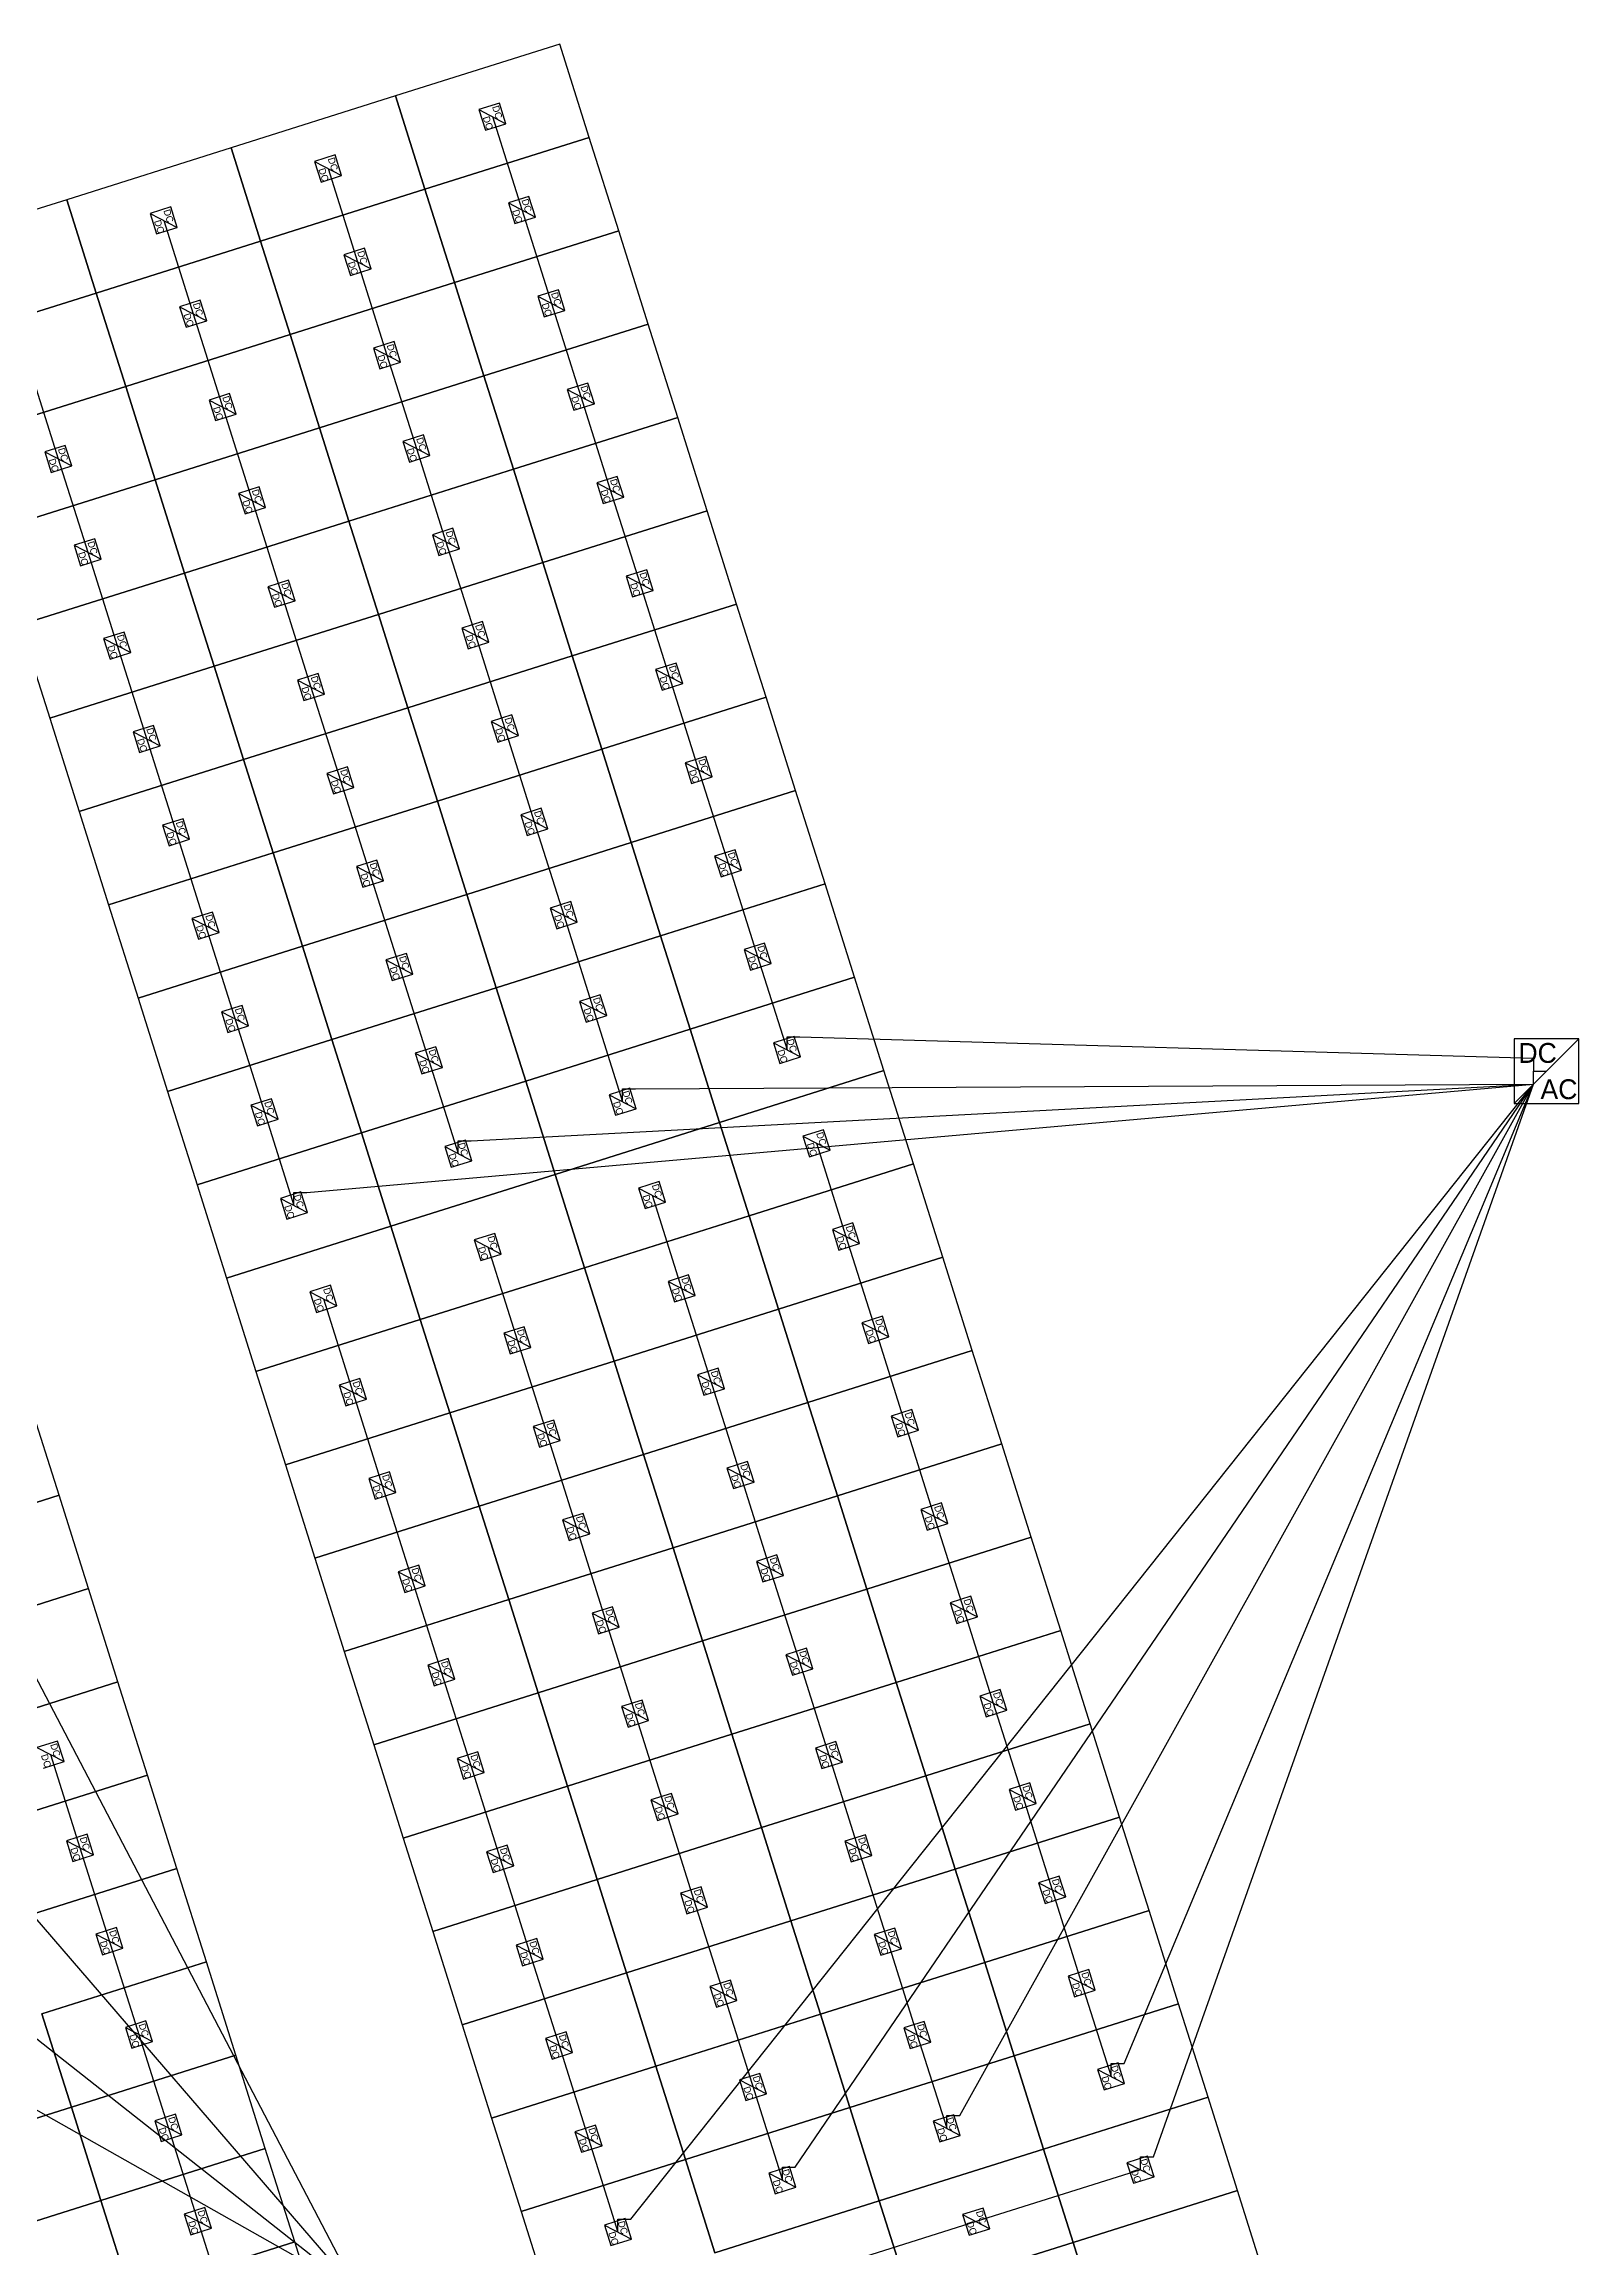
# Model space of a CAD drawing. Header units: feet. Extents: x -377 to 137, y -256 to 143.
# Drawn here: x -276.4 to -218.1, y -98.2 to -14.5 of the extents above; entities that cross this region are included whole.
import ezdxf

# ---------------------------------------------------------------- set-up
doc = ezdxf.new("R2010")
doc.units = ezdxf.units.FT
for name, color, linetype in [('Connections', 7, 'CONTINUOUS'), ('Inverters', 7, 'CONTINUOUS'), ('Modules', 7, 'CONTINUOUS'), ('Strings', 7, 'CONTINUOUS')]:
    doc.layers.add(name, color=color, linetype=linetype)

msp = doc.modelspace()

# ---------------------------------------------------------------- linework, layer by layer
at = {"layer": 'Connections', "color": 91}
for p, q in [((-248.197, -52.715), (-248.197, -52.223)), ((-248.197, -52.223), (-247.705, -52.223)), ((-247.705, -52.223), (-219.843, -53.027)), ((-219.843, -53.027), (-219.843, -53.52)), ((-219.843, -53.52), (-219.351, -53.52)), ((-219.843, -54.012), (-219.843, -53.52)), ((-219.843, -53.52), (-219.351, -53.52)), ((-219.843, -54.012), (-219.843, -53.52)), ((-219.843, -53.52), (-219.351, -53.52)), ((-219.843, -54.012), (-219.843, -53.52)), ((-219.843, -53.52), (-219.351, -53.52)), ((-219.843, -54.012), (-219.843, -53.52)), ((-219.843, -53.52), (-219.351, -53.52)), ((-219.843, -54.012), (-219.843, -53.52)), ((-219.843, -53.52), (-219.351, -53.52)), ((-219.843, -54.012), (-219.843, -53.52)), ((-219.843, -53.52), (-219.351, -53.52)), ((-219.843, -54.012), (-219.843, -53.52)), ((-219.843, -53.52), (-219.351, -53.52)), ((-219.843, -54.012), (-219.843, -53.52)), ((-219.843, -53.52), (-219.351, -53.52)), ((-266.433, -58.135), (-219.843, -54.012)), ((-260.191, -56.164), (-219.843, -54.012)), ((-254.44, -54.686), (-254.44, -54.194)), ((-254.44, -54.194), (-253.948, -54.194)), ((-254.125, -97.127), (-219.843, -54.012)), ((-253.948, -54.194), (-219.843, -54.012)), ((-247.882, -95.157), (-219.843, -54.012)), ((-241.64, -93.186), (-219.843, -54.012)), ((-235.397, -91.216), (-219.843, -54.012)), ((-234.278, -94.761), (-219.843, -54.012)), ((-260.683, -56.656), (-260.683, -56.164)), ((-260.683, -56.164), (-260.191, -56.164)), ((-266.925, -58.627), (-266.925, -58.135)), ((-266.925, -58.135), (-266.433, -58.135)), ((-276.797, -76.428), (-264.547, -99.845)), ((-283.04, -78.399), (-264.547, -99.845)), ((-289.283, -80.369), (-264.547, -99.845)), ((-295.525, -82.34), (-264.547, -99.845)), ((-235.889, -91.708), (-235.889, -91.216)), ((-235.889, -91.216), (-235.397, -91.216)), ((-242.132, -93.678), (-242.132, -93.186)), ((-242.132, -93.186), (-241.64, -93.186)), ((-248.374, -95.649), (-248.374, -95.157)), ((-248.374, -95.157), (-247.882, -95.157)), ((-234.77, -95.253), (-234.77, -94.761)), ((-234.77, -94.761), (-234.278, -94.761)), ((-254.617, -97.62), (-254.617, -97.127)), ((-254.617, -97.127), (-254.125, -97.127))]:
    msp.add_line(p, q, dxfattribs=at)
at = {"layer": 'Inverters'}
for p, q in [((-218.12, -52.289), (-220.581, -52.289)), ((-220.581, -52.289), (-220.581, -54.75)), ((-220.581, -54.75), (-218.12, -52.289)), ((-218.12, -54.75), (-218.12, -52.289)), ((-220.581, -54.75), (-218.12, -54.75))]:
    msp.add_line(p, q, dxfattribs=at)
at = {"layer": 'Modules', "color": 254}
for p, q in [((-256.825, -14.51), (-263.068, -16.48)), ((-255.706, -18.055), (-256.825, -14.51)), ((-263.068, -16.48), (-269.31, -18.451)), ((-263.068, -16.48), (-261.949, -20.025)), ((-261.949, -20.025), (-263.068, -16.48)), ((-259.119, -16.753), (-259.901, -17)), ((-259.901, -17), (-259.654, -17.782)), ((-259.901, -17), (-258.872, -17.535)), ((-259.654, -17.782), (-258.872, -17.535)), ((-258.872, -17.535), (-259.119, -16.753)), ((-261.949, -20.025), (-255.706, -18.055)), ((-255.706, -18.055), (-261.949, -20.025)), ((-254.587, -21.599), (-255.706, -18.055)), ((-269.31, -18.451), (-275.553, -20.421)), ((-269.31, -18.451), (-268.191, -21.996)), ((-268.191, -21.996), (-269.31, -18.451)), ((-265.362, -18.723), (-266.144, -18.97)), ((-266.144, -18.97), (-265.897, -19.753)), ((-266.144, -18.97), (-265.115, -19.506)), ((-265.115, -19.506), (-265.362, -18.723)), ((-268.191, -21.996), (-261.949, -20.025)), ((-261.949, -20.025), (-268.191, -21.996)), ((-265.897, -19.753), (-265.115, -19.506)), ((-261.949, -20.025), (-260.83, -23.57)), ((-260.83, -23.57), (-261.949, -20.025)), ((-275.553, -20.421), (-281.796, -22.392)), ((-275.553, -20.421), (-274.434, -23.966)), ((-274.434, -23.966), (-275.553, -20.421)), ((-271.605, -20.694), (-272.387, -20.941)), ((-271.358, -21.476), (-271.605, -20.694)), ((-258, -20.298), (-258.782, -20.545)), ((-258.782, -20.545), (-258.536, -21.327)), ((-258.782, -20.545), (-257.753, -21.08)), ((-257.753, -21.08), (-258, -20.298)), ((-272.387, -20.941), (-272.14, -21.723)), ((-272.387, -20.941), (-271.358, -21.476)), ((-272.14, -21.723), (-271.358, -21.476)), ((-260.83, -23.57), (-254.587, -21.599)), ((-254.587, -21.599), (-260.83, -23.57)), ((-258.536, -21.327), (-257.753, -21.08)), ((-253.468, -25.144), (-254.587, -21.599)), ((-274.434, -23.966), (-268.191, -21.996)), ((-268.191, -21.996), (-274.434, -23.966)), ((-268.191, -21.996), (-267.072, -25.54)), ((-267.072, -25.54), (-268.191, -21.996)), ((-264.243, -22.268), (-265.025, -22.515)), ((-265.025, -22.515), (-264.778, -23.297)), ((-265.025, -22.515), (-263.996, -23.05)), ((-263.996, -23.05), (-264.243, -22.268)), ((-264.778, -23.297), (-263.996, -23.05)), ((-280.677, -25.937), (-274.434, -23.966)), ((-274.434, -23.966), (-280.677, -25.937)), ((-274.434, -23.966), (-273.315, -27.511)), ((-273.315, -27.511), (-274.434, -23.966)), ((-270.486, -24.239), (-271.268, -24.486)), ((-270.239, -25.021), (-270.486, -24.239)), ((-267.072, -25.54), (-260.83, -23.57)), ((-260.83, -23.57), (-267.072, -25.54)), ((-260.83, -23.57), (-259.711, -27.115)), ((-259.711, -27.115), (-260.83, -23.57)), ((-256.881, -23.842), (-257.663, -24.089)), ((-257.663, -24.089), (-257.417, -24.872)), ((-257.663, -24.089), (-256.634, -24.625)), ((-256.634, -24.625), (-256.881, -23.842)), ((-271.268, -24.486), (-271.021, -25.268)), ((-271.268, -24.486), (-270.239, -25.021)), ((-271.021, -25.268), (-270.239, -25.021)), ((-257.417, -24.872), (-256.634, -24.625)), ((-273.315, -27.511), (-267.072, -25.54)), ((-267.072, -25.54), (-273.315, -27.511)), ((-267.072, -25.54), (-265.954, -29.085)), ((-265.954, -29.085), (-267.072, -25.54)), ((-263.124, -25.813), (-263.906, -26.06)), ((-262.877, -26.595), (-263.124, -25.813)), ((-259.711, -27.115), (-253.468, -25.144)), ((-253.468, -25.144), (-259.711, -27.115)), ((-252.349, -28.689), (-253.468, -25.144)), ((-263.906, -26.06), (-263.659, -26.842)), ((-263.906, -26.06), (-262.877, -26.595)), ((-263.659, -26.842), (-262.877, -26.595)), ((-279.558, -29.482), (-273.315, -27.511)), ((-273.315, -27.511), (-279.558, -29.482)), ((-273.315, -27.511), (-272.196, -31.056)), ((-272.196, -31.056), (-273.315, -27.511)), ((-265.954, -29.085), (-259.711, -27.115)), ((-259.711, -27.115), (-265.954, -29.085)), ((-259.711, -27.115), (-258.592, -30.659)), ((-258.592, -30.659), (-259.711, -27.115)), ((-255.762, -27.387), (-256.545, -27.634)), ((-255.515, -28.169), (-255.762, -27.387)), ((-269.367, -27.784), (-270.149, -28.03)), ((-270.149, -28.03), (-269.902, -28.813)), ((-270.149, -28.03), (-269.12, -28.566)), ((-269.12, -28.566), (-269.367, -27.784)), ((-256.545, -27.634), (-256.298, -28.416)), ((-256.545, -27.634), (-255.515, -28.169)), ((-256.298, -28.416), (-255.515, -28.169)), ((-272.196, -31.056), (-265.954, -29.085)), ((-265.954, -29.085), (-272.196, -31.056)), ((-269.902, -28.813), (-269.12, -28.566)), ((-265.954, -29.085), (-264.835, -32.63)), ((-264.835, -32.63), (-265.954, -29.085)), ((-258.592, -30.659), (-252.349, -28.689)), ((-252.349, -28.689), (-258.592, -30.659)), ((-251.23, -32.234), (-252.349, -28.689)), ((-275.609, -29.754), (-276.392, -30.001)), ((-276.392, -30.001), (-276.145, -30.783)), ((-276.392, -30.001), (-275.362, -30.536)), ((-275.362, -30.536), (-275.609, -29.754)), ((-262.005, -29.358), (-262.787, -29.605)), ((-262.787, -29.605), (-262.54, -30.387)), ((-262.787, -29.605), (-261.758, -30.14)), ((-261.758, -30.14), (-262.005, -29.358)), ((-276.145, -30.783), (-275.362, -30.536)), ((-264.835, -32.63), (-258.592, -30.659)), ((-258.592, -30.659), (-264.835, -32.63)), ((-262.54, -30.387), (-261.758, -30.14)), ((-258.592, -30.659), (-257.473, -34.204)), ((-257.473, -34.204), (-258.592, -30.659)), ((-254.643, -30.932), (-255.426, -31.179)), ((-254.397, -31.714), (-254.643, -30.932)), ((-278.439, -33.026), (-272.196, -31.056)), ((-272.196, -31.056), (-278.439, -33.026)), ((-272.196, -31.056), (-271.077, -34.601)), ((-271.077, -34.601), (-272.196, -31.056)), ((-268.248, -31.328), (-269.03, -31.575)), ((-269.03, -31.575), (-268.783, -32.357)), ((-269.03, -31.575), (-268.001, -32.111)), ((-268.001, -32.111), (-268.248, -31.328)), ((-255.426, -31.179), (-255.179, -31.961)), ((-255.426, -31.179), (-254.397, -31.714)), ((-255.179, -31.961), (-254.397, -31.714)), ((-271.077, -34.601), (-264.835, -32.63)), ((-264.835, -32.63), (-271.077, -34.601)), ((-268.783, -32.357), (-268.001, -32.111)), ((-264.835, -32.63), (-263.716, -36.175)), ((-263.716, -36.175), (-264.835, -32.63)), ((-257.473, -34.204), (-251.23, -32.234)), ((-251.23, -32.234), (-257.473, -34.204)), ((-250.111, -35.778), (-251.23, -32.234)), ((-274.49, -33.299), (-275.273, -33.546)), ((-274.244, -34.081), (-274.49, -33.299)), ((-260.886, -32.903), (-261.668, -33.149)), ((-261.668, -33.149), (-261.421, -33.932)), ((-261.668, -33.149), (-260.639, -33.685)), ((-260.639, -33.685), (-260.886, -32.903)), ((-275.273, -33.546), (-275.026, -34.328)), ((-275.273, -33.546), (-274.244, -34.081)), ((-275.026, -34.328), (-274.244, -34.081)), ((-263.716, -36.175), (-257.473, -34.204)), ((-257.473, -34.204), (-263.716, -36.175)), ((-261.421, -33.932), (-260.639, -33.685)), ((-257.473, -34.204), (-256.354, -37.749)), ((-256.354, -37.749), (-257.473, -34.204)), ((-277.32, -36.571), (-271.077, -34.601)), ((-271.077, -34.601), (-277.32, -36.571)), ((-271.077, -34.601), (-269.958, -38.145)), ((-269.958, -38.145), (-271.077, -34.601)), ((-267.129, -34.873), (-267.911, -35.12)), ((-267.911, -35.12), (-267.664, -35.902)), ((-267.911, -35.12), (-266.882, -35.655)), ((-266.882, -35.655), (-267.129, -34.873)), ((-253.524, -34.477), (-254.307, -34.724)), ((-254.307, -34.724), (-254.06, -35.506)), ((-254.307, -34.724), (-253.278, -35.259)), ((-253.278, -35.259), (-253.524, -34.477)), ((-267.664, -35.902), (-266.882, -35.655)), ((-256.354, -37.749), (-250.111, -35.778)), ((-250.111, -35.778), (-256.354, -37.749)), ((-254.06, -35.506), (-253.278, -35.259)), ((-248.992, -39.323), (-250.111, -35.778)), ((-277.32, -36.571), (-276.201, -40.116)), ((-269.958, -38.145), (-263.716, -36.175)), ((-263.716, -36.175), (-269.958, -38.145)), ((-263.716, -36.175), (-262.597, -39.72)), ((-262.597, -39.72), (-263.716, -36.175)), ((-259.767, -36.447), (-260.549, -36.694)), ((-260.549, -36.694), (-260.302, -37.476)), ((-260.549, -36.694), (-259.52, -37.23)), ((-259.52, -37.23), (-259.767, -36.447)), ((-273.371, -36.844), (-274.154, -37.091)), ((-274.154, -37.091), (-273.907, -37.873)), ((-274.154, -37.091), (-273.125, -37.626)), ((-273.907, -37.873), (-273.125, -37.626)), ((-273.125, -37.626), (-273.371, -36.844)), ((-260.302, -37.476), (-259.52, -37.23)), ((-276.201, -40.116), (-269.958, -38.145)), ((-269.958, -38.145), (-276.201, -40.116)), ((-269.958, -38.145), (-268.839, -41.69)), ((-268.839, -41.69), (-269.958, -38.145)), ((-266.01, -38.418), (-266.792, -38.665)), ((-265.763, -39.2), (-266.01, -38.418)), ((-262.597, -39.72), (-256.354, -37.749)), ((-256.354, -37.749), (-262.597, -39.72)), ((-256.354, -37.749), (-255.235, -41.294)), ((-255.235, -41.294), (-256.354, -37.749)), ((-252.406, -38.022), (-253.188, -38.268)), ((-253.188, -38.268), (-252.941, -39.051)), ((-253.188, -38.268), (-252.159, -38.804)), ((-252.159, -38.804), (-252.406, -38.022)), ((-266.792, -38.665), (-266.545, -39.447)), ((-266.792, -38.665), (-265.763, -39.2)), ((-266.545, -39.447), (-265.763, -39.2)), ((-255.235, -41.294), (-248.992, -39.323)), ((-248.992, -39.323), (-255.235, -41.294)), ((-252.941, -39.051), (-252.159, -38.804)), ((-247.873, -42.868), (-248.992, -39.323)), ((-276.201, -40.116), (-275.082, -43.661)), ((-268.839, -41.69), (-262.597, -39.72)), ((-262.597, -39.72), (-268.839, -41.69)), ((-262.597, -39.72), (-261.478, -43.264)), ((-261.478, -43.264), (-262.597, -39.72)), ((-258.648, -39.992), (-259.43, -40.239)), ((-258.401, -40.774), (-258.648, -39.992)), ((-272.253, -40.388), (-273.035, -40.635)), ((-273.035, -40.635), (-272.788, -41.418)), ((-273.035, -40.635), (-272.006, -41.171)), ((-272.006, -41.171), (-272.253, -40.388)), ((-259.43, -40.239), (-259.184, -41.021)), ((-259.43, -40.239), (-258.401, -40.774)), ((-259.184, -41.021), (-258.401, -40.774)), ((-275.082, -43.661), (-268.839, -41.69)), ((-268.839, -41.69), (-275.082, -43.661)), ((-272.788, -41.418), (-272.006, -41.171)), ((-268.839, -41.69), (-267.72, -45.235)), ((-267.72, -45.235), (-268.839, -41.69)), ((-261.478, -43.264), (-255.235, -41.294)), ((-255.235, -41.294), (-261.478, -43.264)), ((-255.235, -41.294), (-254.116, -44.839)), ((-254.116, -44.839), (-255.235, -41.294)), ((-251.287, -41.566), (-252.069, -41.813)), ((-252.069, -41.813), (-251.822, -42.595)), ((-252.069, -41.813), (-251.04, -42.349)), ((-251.04, -42.349), (-251.287, -41.566)), ((-264.891, -41.963), (-265.673, -42.21)), ((-265.673, -42.21), (-265.426, -42.992)), ((-265.673, -42.21), (-264.644, -42.745)), ((-264.644, -42.745), (-264.891, -41.963)), ((-251.822, -42.595), (-251.04, -42.349)), ((-267.72, -45.235), (-261.478, -43.264)), ((-261.478, -43.264), (-267.72, -45.235)), ((-265.426, -42.992), (-264.644, -42.745)), ((-261.478, -43.264), (-260.359, -46.809)), ((-260.359, -46.809), (-261.478, -43.264)), ((-254.116, -44.839), (-247.873, -42.868)), ((-247.873, -42.868), (-254.116, -44.839)), ((-246.754, -46.413), (-247.873, -42.868)), ((-275.082, -43.661), (-273.963, -47.205)), ((-271.134, -43.933), (-271.916, -44.18)), ((-271.916, -44.18), (-271.669, -44.962)), ((-271.916, -44.18), (-270.887, -44.715)), ((-270.887, -44.715), (-271.134, -43.933)), ((-257.529, -43.537), (-258.311, -43.784)), ((-258.311, -43.784), (-258.065, -44.566)), ((-258.311, -43.784), (-257.282, -44.319)), ((-258.065, -44.566), (-257.282, -44.319)), ((-257.282, -44.319), (-257.529, -43.537)), ((-271.669, -44.962), (-270.887, -44.715)), ((-260.359, -46.809), (-254.116, -44.839)), ((-254.116, -44.839), (-260.359, -46.809)), ((-254.116, -44.839), (-252.997, -48.383)), ((-252.997, -48.383), (-254.116, -44.839)), ((-250.168, -45.111), (-250.95, -45.358)), ((-249.921, -45.893), (-250.168, -45.111)), ((-273.963, -47.205), (-267.72, -45.235)), ((-267.72, -45.235), (-273.963, -47.205)), ((-267.72, -45.235), (-266.601, -48.78)), ((-266.601, -48.78), (-267.72, -45.235)), ((-263.772, -45.507), (-264.554, -45.754)), ((-264.554, -45.754), (-264.307, -46.537)), ((-264.554, -45.754), (-263.525, -46.29)), ((-263.525, -46.29), (-263.772, -45.507)), ((-250.95, -45.358), (-250.703, -46.14)), ((-250.95, -45.358), (-249.921, -45.893)), ((-250.703, -46.14), (-249.921, -45.893)), ((-266.601, -48.78), (-260.359, -46.809)), ((-260.359, -46.809), (-266.601, -48.78)), ((-264.307, -46.537), (-263.525, -46.29)), ((-260.359, -46.809), (-259.24, -50.354)), ((-259.24, -50.354), (-260.359, -46.809)), ((-252.997, -48.383), (-246.754, -46.413)), ((-246.754, -46.413), (-252.997, -48.383)), ((-245.636, -49.958), (-246.754, -46.413)), ((-273.963, -47.205), (-272.844, -50.75)), ((-270.015, -47.478), (-270.797, -47.725)), ((-269.768, -48.26), (-270.015, -47.478)), ((-256.41, -47.082), (-257.193, -47.329)), ((-257.193, -47.329), (-256.946, -48.111)), ((-257.193, -47.329), (-256.163, -47.864)), ((-256.163, -47.864), (-256.41, -47.082)), ((-270.797, -47.725), (-270.55, -48.507)), ((-270.797, -47.725), (-269.768, -48.26)), ((-270.55, -48.507), (-269.768, -48.26)), ((-259.24, -50.354), (-252.997, -48.383)), ((-252.997, -48.383), (-259.24, -50.354)), ((-256.946, -48.111), (-256.163, -47.864)), ((-252.997, -48.383), (-251.878, -51.928)), ((-251.878, -51.928), (-252.997, -48.383)), ((-272.844, -50.75), (-266.601, -48.78)), ((-266.601, -48.78), (-272.844, -50.75)), ((-266.601, -48.78), (-265.483, -52.324)), ((-265.483, -52.324), (-266.601, -48.78)), ((-262.653, -49.052), (-263.435, -49.299)), ((-263.435, -49.299), (-263.188, -50.081)), ((-263.435, -49.299), (-262.406, -49.834)), ((-262.406, -49.834), (-262.653, -49.052)), ((-249.049, -48.656), (-249.831, -48.903)), ((-249.831, -48.903), (-249.584, -49.685)), ((-249.831, -48.903), (-248.802, -49.438)), ((-248.802, -49.438), (-249.049, -48.656)), ((-263.188, -50.081), (-262.406, -49.834)), ((-251.878, -51.928), (-245.636, -49.958)), ((-245.636, -49.958), (-251.878, -51.928)), ((-249.584, -49.685), (-248.802, -49.438)), ((-244.517, -53.502), (-245.636, -49.958)), ((-272.844, -50.75), (-271.725, -54.295)), ((-268.896, -51.023), (-269.678, -51.27)), ((-268.649, -51.805), (-268.896, -51.023)), ((-265.483, -52.324), (-259.24, -50.354)), ((-259.24, -50.354), (-265.483, -52.324)), ((-259.24, -50.354), (-258.121, -53.899)), ((-258.121, -53.899), (-259.24, -50.354)), ((-255.291, -50.627), (-256.074, -50.873)), ((-256.074, -50.873), (-255.827, -51.656)), ((-256.074, -50.873), (-255.045, -51.409)), ((-255.045, -51.409), (-255.291, -50.627)), ((-269.678, -51.27), (-269.431, -52.052)), ((-269.678, -51.27), (-268.649, -51.805)), ((-269.431, -52.052), (-268.649, -51.805)), ((-255.827, -51.656), (-255.045, -51.409)), ((-271.725, -54.295), (-265.483, -52.324)), ((-265.483, -52.324), (-271.725, -54.295)), ((-265.483, -52.324), (-264.364, -55.869)), ((-264.364, -55.869), (-265.483, -52.324)), ((-261.534, -52.597), (-262.316, -52.844)), ((-261.287, -53.379), (-261.534, -52.597)), ((-258.121, -53.899), (-251.878, -51.928)), ((-251.878, -51.928), (-258.121, -53.899)), ((-251.878, -51.928), (-250.759, -55.473)), ((-250.759, -55.473), (-251.878, -51.928)), ((-247.93, -52.201), (-248.712, -52.448)), ((-248.712, -52.448), (-248.465, -53.23)), ((-248.712, -52.448), (-247.683, -52.983)), ((-247.683, -52.983), (-247.93, -52.201)), ((-262.316, -52.844), (-262.069, -53.626)), ((-262.316, -52.844), (-261.287, -53.379)), ((-262.069, -53.626), (-261.287, -53.379)), ((-250.759, -55.473), (-244.517, -53.502)), ((-244.517, -53.502), (-250.759, -55.473)), ((-248.465, -53.23), (-247.683, -52.983)), ((-243.398, -57.047), (-244.517, -53.502)), ((-271.725, -54.295), (-270.606, -57.84)), ((-264.364, -55.869), (-258.121, -53.899)), ((-258.121, -53.899), (-264.364, -55.869)), ((-258.121, -53.899), (-257.002, -57.443)), ((-257.002, -57.443), (-258.121, -53.899)), ((-254.172, -54.171), (-254.955, -54.418)), ((-253.926, -54.953), (-254.172, -54.171)), ((-267.777, -54.568), (-268.559, -54.815)), ((-268.559, -54.815), (-268.312, -55.597)), ((-268.559, -54.815), (-267.53, -55.35)), ((-267.53, -55.35), (-267.777, -54.568)), ((-254.955, -54.418), (-254.708, -55.2)), ((-254.955, -54.418), (-253.926, -54.953)), ((-254.708, -55.2), (-253.926, -54.953)), ((-270.606, -57.84), (-264.364, -55.869)), ((-264.364, -55.869), (-270.606, -57.84)), ((-268.312, -55.597), (-267.53, -55.35)), ((-264.364, -55.869), (-263.245, -59.414)), ((-263.245, -59.414), (-264.364, -55.869)), ((-257.002, -57.443), (-250.759, -55.473)), ((-250.759, -55.473), (-257.002, -57.443)), ((-250.759, -55.473), (-249.64, -59.018)), ((-249.64, -59.018), (-250.759, -55.473)), ((-246.811, -55.746), (-247.593, -55.992)), ((-247.593, -55.992), (-247.346, -56.775)), ((-247.593, -55.992), (-246.564, -56.528)), ((-246.564, -56.528), (-246.811, -55.746)), ((-260.415, -56.142), (-261.197, -56.389)), ((-261.197, -56.389), (-260.95, -57.171)), ((-261.197, -56.389), (-260.168, -56.924)), ((-260.168, -56.924), (-260.415, -56.142)), ((-247.346, -56.775), (-246.564, -56.528)), ((-263.245, -59.414), (-257.002, -57.443)), ((-257.002, -57.443), (-263.245, -59.414)), ((-260.95, -57.171), (-260.168, -56.924)), ((-257.002, -57.443), (-255.883, -60.988)), ((-255.883, -60.988), (-257.002, -57.443)), ((-253.054, -57.716), (-253.836, -57.963)), ((-252.807, -58.498), (-253.054, -57.716)), ((-249.64, -59.018), (-243.398, -57.047)), ((-243.398, -57.047), (-249.64, -59.018)), ((-242.279, -60.592), (-243.398, -57.047)), ((-270.606, -57.84), (-269.487, -61.385)), ((-266.658, -58.112), (-267.44, -58.359)), ((-267.44, -58.359), (-267.193, -59.141)), ((-267.44, -58.359), (-266.411, -58.895)), ((-266.411, -58.895), (-266.658, -58.112)), ((-253.836, -57.963), (-253.589, -58.745)), ((-253.836, -57.963), (-252.807, -58.498)), ((-253.589, -58.745), (-252.807, -58.498)), ((-269.487, -61.385), (-263.245, -59.414)), ((-263.245, -59.414), (-269.487, -61.385)), ((-267.193, -59.141), (-266.411, -58.895)), ((-263.245, -59.414), (-262.126, -62.959)), ((-262.126, -62.959), (-263.245, -59.414)), ((-255.883, -60.988), (-249.64, -59.018)), ((-249.64, -59.018), (-255.883, -60.988)), ((-249.64, -59.018), (-248.521, -62.562)), ((-248.521, -62.562), (-249.64, -59.018)), ((-245.692, -59.29), (-246.474, -59.537)), ((-245.445, -60.072), (-245.692, -59.29)), ((-259.296, -59.687), (-260.078, -59.934)), ((-260.078, -59.934), (-259.831, -60.716)), ((-260.078, -59.934), (-259.049, -60.469)), ((-259.049, -60.469), (-259.296, -59.687)), ((-246.474, -59.537), (-246.227, -60.319)), ((-246.474, -59.537), (-245.445, -60.072)), ((-246.227, -60.319), (-245.445, -60.072)), ((-262.126, -62.959), (-255.883, -60.988)), ((-255.883, -60.988), (-262.126, -62.959)), ((-259.831, -60.716), (-259.049, -60.469)), ((-255.883, -60.988), (-254.764, -64.533)), ((-254.764, -64.533), (-255.883, -60.988)), ((-248.521, -62.562), (-242.279, -60.592)), ((-242.279, -60.592), (-248.521, -62.562)), ((-241.16, -64.137), (-242.279, -60.592)), ((-269.487, -61.385), (-268.368, -64.929)), ((-265.539, -61.657), (-266.321, -61.904)), ((-266.321, -61.904), (-266.074, -62.686)), ((-266.321, -61.904), (-265.292, -62.439)), ((-265.292, -62.439), (-265.539, -61.657)), ((-251.935, -61.261), (-252.717, -61.508)), ((-252.717, -61.508), (-252.47, -62.29)), ((-252.717, -61.508), (-251.688, -62.043)), ((-251.688, -62.043), (-251.935, -61.261)), ((-266.074, -62.686), (-265.292, -62.439)), ((-254.764, -64.533), (-248.521, -62.562)), ((-248.521, -62.562), (-254.764, -64.533)), ((-252.47, -62.29), (-251.688, -62.043)), ((-248.521, -62.562), (-247.402, -66.107)), ((-247.402, -66.107), (-248.521, -62.562)), ((-268.368, -64.929), (-262.126, -62.959)), ((-262.126, -62.959), (-268.368, -64.929)), ((-262.126, -62.959), (-261.007, -66.504)), ((-261.007, -66.504), (-262.126, -62.959)), ((-258.177, -63.231), (-258.959, -63.478)), ((-258.959, -63.478), (-258.713, -64.26)), ((-258.959, -63.478), (-257.93, -64.014)), ((-257.93, -64.014), (-258.177, -63.231)), ((-244.573, -62.835), (-245.355, -63.082)), ((-245.355, -63.082), (-245.108, -63.864)), ((-245.355, -63.082), (-244.326, -63.617)), ((-245.108, -63.864), (-244.326, -63.617)), ((-244.326, -63.617), (-244.573, -62.835)), ((-258.713, -64.26), (-257.93, -64.014)), ((-247.402, -66.107), (-241.16, -64.137)), ((-241.16, -64.137), (-247.402, -66.107)), ((-240.041, -67.682), (-241.16, -64.137)), ((-268.368, -64.929), (-267.249, -68.474)), ((-264.42, -65.202), (-265.202, -65.449)), ((-264.173, -65.984), (-264.42, -65.202)), ((-261.007, -66.504), (-254.764, -64.533)), ((-254.764, -64.533), (-261.007, -66.504)), ((-254.764, -64.533), (-253.645, -68.078)), ((-253.645, -68.078), (-254.764, -64.533)), ((-250.816, -64.806), (-251.598, -65.053)), ((-251.598, -65.053), (-251.351, -65.835)), ((-251.598, -65.053), (-250.569, -65.588)), ((-250.569, -65.588), (-250.816, -64.806)), ((-275.847, -69.634), (-276.966, -66.089)), ((-265.202, -65.449), (-264.955, -66.231)), ((-265.202, -65.449), (-264.173, -65.984)), ((-264.955, -66.231), (-264.173, -65.984)), ((-253.645, -68.078), (-247.402, -66.107)), ((-247.402, -66.107), (-253.645, -68.078)), ((-251.351, -65.835), (-250.569, -65.588)), ((-247.402, -66.107), (-246.284, -69.652)), ((-246.284, -69.652), (-247.402, -66.107)), ((-267.249, -68.474), (-261.007, -66.504)), ((-261.007, -66.504), (-267.249, -68.474)), ((-261.007, -66.504), (-259.888, -70.048)), ((-259.888, -70.048), (-261.007, -66.504)), ((-257.058, -66.776), (-257.841, -67.023)), ((-256.811, -67.558), (-257.058, -66.776)), ((-243.454, -66.38), (-244.236, -66.627)), ((-244.236, -66.627), (-243.989, -67.409)), ((-244.236, -66.627), (-243.207, -67.162)), ((-243.207, -67.162), (-243.454, -66.38)), ((-257.841, -67.023), (-257.594, -67.805)), ((-257.841, -67.023), (-256.811, -67.558)), ((-257.594, -67.805), (-256.811, -67.558)), ((-246.284, -69.652), (-240.041, -67.682)), ((-240.041, -67.682), (-246.284, -69.652)), ((-243.989, -67.409), (-243.207, -67.162)), ((-238.922, -71.226), (-240.041, -67.682)), ((-267.249, -68.474), (-266.131, -72.019)), ((-259.888, -70.048), (-253.645, -68.078)), ((-253.645, -68.078), (-259.888, -70.048)), ((-253.645, -68.078), (-252.526, -71.623)), ((-252.526, -71.623), (-253.645, -68.078)), ((-249.697, -68.35), (-250.479, -68.597)), ((-250.479, -68.597), (-250.232, -69.379)), ((-250.479, -68.597), (-249.45, -69.133)), ((-249.45, -69.133), (-249.697, -68.35)), ((-263.301, -68.747), (-264.083, -68.994)), ((-264.083, -68.994), (-263.836, -69.776)), ((-264.083, -68.994), (-263.054, -69.529)), ((-263.054, -69.529), (-263.301, -68.747)), ((-250.232, -69.379), (-249.45, -69.133)), ((-282.089, -71.604), (-275.847, -69.634)), ((-275.847, -69.634), (-282.089, -71.604)), ((-274.728, -73.178), (-275.847, -69.634)), ((-266.131, -72.019), (-259.888, -70.048)), ((-259.888, -70.048), (-266.131, -72.019)), ((-263.836, -69.776), (-263.054, -69.529)), ((-259.888, -70.048), (-258.769, -73.593)), ((-258.769, -73.593), (-259.888, -70.048)), ((-252.526, -71.623), (-246.284, -69.652)), ((-246.284, -69.652), (-252.526, -71.623)), ((-246.284, -69.652), (-245.165, -73.197)), ((-245.165, -73.197), (-246.284, -69.652)), ((-242.335, -69.925), (-243.117, -70.172)), ((-243.117, -70.172), (-242.87, -70.954)), ((-243.117, -70.172), (-242.088, -70.707)), ((-242.088, -70.707), (-242.335, -69.925)), ((-255.939, -70.321), (-256.722, -70.568)), ((-256.722, -70.568), (-256.475, -71.35)), ((-256.722, -70.568), (-255.693, -71.103)), ((-256.475, -71.35), (-255.693, -71.103)), ((-255.693, -71.103), (-255.939, -70.321)), ((-242.87, -70.954), (-242.088, -70.707)), ((-258.769, -73.593), (-252.526, -71.623)), ((-252.526, -71.623), (-258.769, -73.593)), ((-252.526, -71.623), (-251.407, -75.167)), ((-251.407, -75.167), (-252.526, -71.623)), ((-248.578, -71.895), (-249.36, -72.142)), ((-248.331, -72.677), (-248.578, -71.895)), ((-245.165, -73.197), (-238.922, -71.226)), ((-238.922, -71.226), (-245.165, -73.197)), ((-237.803, -74.771), (-238.922, -71.226)), ((-266.131, -72.019), (-265.012, -75.564)), ((-262.182, -72.292), (-262.964, -72.538)), ((-262.964, -72.538), (-262.717, -73.321)), ((-262.964, -72.538), (-261.935, -73.074)), ((-261.935, -73.074), (-262.182, -72.292)), ((-249.36, -72.142), (-249.113, -72.924)), ((-249.36, -72.142), (-248.331, -72.677)), ((-249.113, -72.924), (-248.331, -72.677)), ((-280.97, -75.149), (-274.728, -73.178)), ((-274.728, -73.178), (-280.97, -75.149)), ((-273.609, -76.723), (-274.728, -73.178)), ((-265.012, -75.564), (-258.769, -73.593)), ((-258.769, -73.593), (-265.012, -75.564)), ((-262.717, -73.321), (-261.935, -73.074)), ((-258.769, -73.593), (-257.65, -77.138)), ((-257.65, -77.138), (-258.769, -73.593)), ((-251.407, -75.167), (-245.165, -73.197)), ((-245.165, -73.197), (-251.407, -75.167)), ((-245.165, -73.197), (-244.046, -76.742)), ((-244.046, -76.742), (-245.165, -73.197)), ((-241.216, -73.469), (-241.998, -73.716)), ((-240.969, -74.252), (-241.216, -73.469)), ((-254.82, -73.866), (-255.603, -74.113)), ((-255.603, -74.113), (-255.356, -74.895)), ((-255.603, -74.113), (-254.574, -74.648)), ((-254.574, -74.648), (-254.82, -73.866)), ((-241.998, -73.716), (-241.751, -74.498)), ((-241.998, -73.716), (-240.969, -74.252)), ((-241.751, -74.498), (-240.969, -74.252)), ((-257.65, -77.138), (-251.407, -75.167)), ((-251.407, -75.167), (-257.65, -77.138)), ((-255.356, -74.895), (-254.574, -74.648)), ((-251.407, -75.167), (-250.288, -78.712)), ((-250.288, -78.712), (-251.407, -75.167)), ((-244.046, -76.742), (-237.803, -74.771)), ((-237.803, -74.771), (-244.046, -76.742)), ((-236.684, -78.316), (-237.803, -74.771)), ((-265.012, -75.564), (-263.893, -79.109)), ((-261.063, -75.836), (-261.845, -76.083)), ((-261.845, -76.083), (-261.598, -76.865)), ((-261.845, -76.083), (-260.816, -76.618)), ((-260.816, -76.618), (-261.063, -75.836)), ((-247.459, -75.44), (-248.241, -75.687)), ((-248.241, -75.687), (-247.994, -76.469)), ((-248.241, -75.687), (-247.212, -76.222)), ((-247.212, -76.222), (-247.459, -75.44)), ((-279.851, -78.694), (-273.609, -76.723)), ((-273.609, -76.723), (-279.851, -78.694)), ((-272.49, -80.268), (-273.609, -76.723)), ((-261.598, -76.865), (-260.816, -76.618)), ((-250.288, -78.712), (-244.046, -76.742)), ((-244.046, -76.742), (-250.288, -78.712)), ((-247.994, -76.469), (-247.212, -76.222)), ((-244.046, -76.742), (-242.927, -80.286)), ((-242.927, -80.286), (-244.046, -76.742)), ((-240.097, -77.014), (-240.879, -77.261)), ((-239.85, -77.796), (-240.097, -77.014)), ((-263.893, -79.109), (-257.65, -77.138)), ((-257.65, -77.138), (-263.893, -79.109)), ((-257.65, -77.138), (-256.531, -80.683)), ((-256.531, -80.683), (-257.65, -77.138)), ((-253.702, -77.411), (-254.484, -77.657)), ((-254.484, -77.657), (-254.237, -78.44)), ((-254.484, -77.657), (-253.455, -78.193)), ((-253.455, -78.193), (-253.702, -77.411)), ((-240.879, -77.261), (-240.632, -78.043)), ((-240.879, -77.261), (-239.85, -77.796)), ((-240.632, -78.043), (-239.85, -77.796)), ((-254.237, -78.44), (-253.455, -78.193)), ((-242.927, -80.286), (-236.684, -78.316)), ((-236.684, -78.316), (-242.927, -80.286)), ((-235.565, -81.861), (-236.684, -78.316)), ((-275.903, -78.966), (-276.685, -79.213)), ((-276.685, -79.213), (-275.656, -79.748)), ((-275.656, -79.748), (-275.903, -78.966)), ((-263.893, -79.109), (-262.774, -82.653)), ((-259.944, -79.381), (-260.726, -79.628)), ((-259.697, -80.163), (-259.944, -79.381)), ((-256.531, -80.683), (-250.288, -78.712)), ((-250.288, -78.712), (-256.531, -80.683)), ((-250.288, -78.712), (-249.169, -82.257)), ((-249.169, -82.257), (-250.288, -78.712)), ((-246.34, -78.985), (-247.122, -79.232)), ((-247.122, -79.232), (-246.875, -80.014)), ((-247.122, -79.232), (-246.093, -79.767)), ((-246.093, -79.767), (-246.34, -78.985)), ((-278.732, -82.238), (-272.49, -80.268)), ((-272.49, -80.268), (-278.732, -82.238)), ((-276.438, -79.995), (-275.656, -79.748)), ((-271.371, -83.813), (-272.49, -80.268)), ((-260.726, -79.628), (-260.479, -80.41)), ((-260.726, -79.628), (-259.697, -80.163)), ((-260.479, -80.41), (-259.697, -80.163)), ((-249.169, -82.257), (-242.927, -80.286)), ((-242.927, -80.286), (-249.169, -82.257)), ((-246.875, -80.014), (-246.093, -79.767)), ((-242.927, -80.286), (-241.808, -83.831)), ((-241.808, -83.831), (-242.927, -80.286)), ((-262.774, -82.653), (-256.531, -80.683)), ((-256.531, -80.683), (-262.774, -82.653)), ((-256.531, -80.683), (-255.412, -84.228)), ((-255.412, -84.228), (-256.531, -80.683)), ((-252.583, -80.955), (-253.365, -81.202)), ((-252.336, -81.737), (-252.583, -80.955)), ((-238.978, -80.559), (-239.76, -80.806)), ((-239.76, -80.806), (-239.514, -81.588)), ((-239.76, -80.806), (-238.731, -81.341)), ((-238.731, -81.341), (-238.978, -80.559)), ((-253.365, -81.202), (-253.118, -81.984)), ((-253.365, -81.202), (-252.336, -81.737)), ((-253.118, -81.984), (-252.336, -81.737)), ((-241.808, -83.831), (-235.565, -81.861)), ((-235.565, -81.861), (-241.808, -83.831)), ((-239.514, -81.588), (-238.731, -81.341)), ((-234.446, -85.405), (-235.565, -81.861)), ((-274.784, -82.511), (-275.566, -82.758)), ((-275.566, -82.758), (-275.319, -83.54)), ((-275.566, -82.758), (-274.537, -83.293)), ((-274.537, -83.293), (-274.784, -82.511)), ((-262.774, -82.653), (-261.655, -86.198)), ((-255.412, -84.228), (-249.169, -82.257)), ((-249.169, -82.257), (-255.412, -84.228)), ((-249.169, -82.257), (-248.05, -85.802)), ((-248.05, -85.802), (-249.169, -82.257)), ((-245.221, -82.53), (-246.003, -82.776)), ((-246.003, -82.776), (-245.756, -83.559)), ((-246.003, -82.776), (-244.974, -83.312)), ((-244.974, -83.312), (-245.221, -82.53)), ((-275.319, -83.54), (-274.537, -83.293)), ((-258.825, -82.926), (-259.607, -83.173)), ((-259.607, -83.173), (-259.361, -83.955)), ((-259.607, -83.173), (-258.578, -83.708)), ((-259.361, -83.955), (-258.578, -83.708)), ((-258.578, -83.708), (-258.825, -82.926)), ((-245.756, -83.559), (-244.974, -83.312)), ((-277.614, -85.783), (-271.371, -83.813)), ((-271.371, -83.813), (-277.614, -85.783)), ((-270.252, -87.358), (-271.371, -83.813)), ((-261.655, -86.198), (-255.412, -84.228)), ((-255.412, -84.228), (-261.655, -86.198)), ((-255.412, -84.228), (-254.293, -87.772)), ((-254.293, -87.772), (-255.412, -84.228)), ((-251.464, -84.5), (-252.246, -84.747)), ((-251.217, -85.282), (-251.464, -84.5)), ((-248.05, -85.802), (-241.808, -83.831)), ((-241.808, -83.831), (-248.05, -85.802)), ((-241.808, -83.831), (-240.689, -87.376)), ((-240.689, -87.376), (-241.808, -83.831)), ((-237.859, -84.104), (-238.642, -84.351)), ((-238.642, -84.351), (-238.395, -85.133)), ((-238.642, -84.351), (-237.612, -84.886)), ((-237.612, -84.886), (-237.859, -84.104)), ((-252.246, -84.747), (-251.999, -85.529)), ((-252.246, -84.747), (-251.217, -85.282)), ((-251.999, -85.529), (-251.217, -85.282)), ((-238.395, -85.133), (-237.612, -84.886)), ((-273.665, -86.056), (-274.447, -86.303)), ((-273.418, -86.838), (-273.665, -86.056)), ((-261.655, -86.198), (-260.536, -89.743)), ((-254.293, -87.772), (-248.05, -85.802)), ((-248.05, -85.802), (-254.293, -87.772)), ((-248.05, -85.802), (-246.932, -89.347)), ((-246.932, -89.347), (-248.05, -85.802)), ((-244.102, -86.074), (-244.884, -86.321)), ((-243.855, -86.857), (-244.102, -86.074)), ((-240.689, -87.376), (-234.446, -85.405)), ((-234.446, -85.405), (-240.689, -87.376)), ((-233.327, -88.95), (-234.446, -85.405)), ((-274.447, -86.303), (-274.2, -87.085)), ((-274.447, -86.303), (-273.418, -86.838)), ((-274.2, -87.085), (-273.418, -86.838)), ((-257.706, -86.471), (-258.489, -86.718)), ((-258.489, -86.718), (-258.242, -87.5)), ((-258.489, -86.718), (-257.459, -87.253)), ((-257.459, -87.253), (-257.706, -86.471)), ((-244.884, -86.321), (-244.637, -87.103)), ((-244.884, -86.321), (-243.855, -86.857)), ((-244.637, -87.103), (-243.855, -86.857)), ((-276.495, -89.328), (-270.252, -87.358)), ((-270.252, -87.358), (-276.495, -89.328)), ((-269.133, -90.902), (-270.252, -87.358)), ((-260.536, -89.743), (-254.293, -87.772)), ((-254.293, -87.772), (-260.536, -89.743)), ((-258.242, -87.5), (-257.459, -87.253)), ((-254.293, -87.772), (-253.174, -91.317)), ((-253.174, -91.317), (-254.293, -87.772)), ((-246.932, -89.347), (-240.689, -87.376)), ((-240.689, -87.376), (-246.932, -89.347)), ((-240.689, -87.376), (-239.57, -90.921)), ((-239.57, -90.921), (-240.689, -87.376)), ((-236.74, -87.649), (-237.523, -87.895)), ((-237.523, -87.895), (-237.276, -88.678)), ((-237.523, -87.895), (-236.493, -88.431)), ((-236.493, -88.431), (-236.74, -87.649)), ((-250.345, -88.045), (-251.127, -88.292)), ((-251.127, -88.292), (-250.88, -89.074)), ((-251.127, -88.292), (-250.098, -88.827)), ((-250.098, -88.827), (-250.345, -88.045)), ((-237.276, -88.678), (-236.493, -88.431)), ((-276.495, -89.328), (-275.376, -92.873)), ((-275.376, -92.873), (-276.495, -89.328)), ((-253.174, -91.317), (-246.932, -89.347)), ((-246.932, -89.347), (-253.174, -91.317)), ((-250.88, -89.074), (-250.098, -88.827)), ((-246.932, -89.347), (-245.813, -92.891)), ((-245.813, -92.891), (-246.932, -89.347)), ((-239.57, -90.921), (-233.327, -88.95)), ((-233.327, -88.95), (-239.57, -90.921)), ((-232.208, -92.495), (-233.327, -88.95)), ((-272.546, -89.601), (-273.328, -89.848)), ((-273.328, -89.848), (-273.081, -90.63)), ((-273.328, -89.848), (-272.299, -90.383)), ((-273.081, -90.63), (-272.299, -90.383)), ((-272.299, -90.383), (-272.546, -89.601)), ((-260.536, -89.743), (-259.417, -93.288)), ((-256.587, -90.015), (-257.37, -90.262)), ((-257.37, -90.262), (-257.123, -91.045)), ((-257.37, -90.262), (-256.34, -90.798)), ((-256.34, -90.798), (-256.587, -90.015)), ((-242.983, -89.619), (-243.765, -89.866)), ((-243.765, -89.866), (-243.518, -90.648)), ((-243.765, -89.866), (-242.736, -90.401)), ((-243.518, -90.648), (-242.736, -90.401)), ((-242.736, -90.401), (-242.983, -89.619)), ((-275.376, -92.873), (-269.133, -90.902)), ((-269.133, -90.902), (-275.376, -92.873)), ((-268.014, -94.447), (-269.133, -90.902)), ((-257.123, -91.045), (-256.34, -90.798)), ((-245.813, -92.891), (-239.57, -90.921)), ((-239.57, -90.921), (-245.813, -92.891)), ((-239.57, -90.921), (-238.451, -94.466)), ((-238.451, -94.466), (-239.57, -90.921)), ((-235.621, -91.193), (-236.404, -91.44)), ((-235.375, -91.976), (-235.621, -91.193)), ((-259.417, -93.288), (-253.174, -91.317)), ((-253.174, -91.317), (-259.417, -93.288)), ((-253.174, -91.317), (-252.055, -94.862)), ((-252.055, -94.862), (-253.174, -91.317)), ((-249.226, -91.59), (-250.008, -91.837)), ((-250.008, -91.837), (-249.761, -92.619)), ((-250.008, -91.837), (-248.979, -92.372)), ((-248.979, -92.372), (-249.226, -91.59)), ((-236.404, -91.44), (-236.157, -92.222)), ((-236.404, -91.44), (-235.375, -91.976)), ((-236.157, -92.222), (-235.375, -91.976)), ((-281.618, -94.843), (-275.376, -92.873)), ((-275.376, -92.873), (-281.618, -94.843)), ((-275.376, -92.873), (-274.257, -96.418)), ((-274.257, -96.418), (-275.376, -92.873)), ((-252.055, -94.862), (-245.813, -92.891)), ((-245.813, -92.891), (-252.055, -94.862)), ((-249.761, -92.619), (-248.979, -92.372)), ((-245.813, -92.891), (-244.694, -96.436)), ((-244.694, -96.436), (-245.813, -92.891)), ((-238.451, -94.466), (-232.208, -92.495)), ((-232.208, -92.495), (-238.451, -94.466)), ((-231.089, -96.04), (-232.208, -92.495)), ((-271.427, -93.145), (-272.209, -93.392)), ((-272.209, -93.392), (-271.962, -94.174)), ((-272.209, -93.392), (-271.18, -93.928)), ((-271.18, -93.928), (-271.427, -93.145)), ((-259.417, -93.288), (-258.298, -96.832)), ((-255.468, -93.56), (-256.251, -93.807)), ((-255.222, -94.342), (-255.468, -93.56)), ((-241.864, -93.164), (-242.646, -93.411)), ((-242.646, -93.411), (-242.399, -94.193)), ((-242.646, -93.411), (-241.617, -93.946)), ((-241.617, -93.946), (-241.864, -93.164)), ((-274.257, -96.418), (-268.014, -94.447)), ((-268.014, -94.447), (-274.257, -96.418)), ((-271.962, -94.174), (-271.18, -93.928)), ((-266.895, -97.992), (-268.014, -94.447)), ((-256.251, -93.807), (-256.004, -94.589)), ((-256.251, -93.807), (-255.222, -94.342)), ((-256.004, -94.589), (-255.222, -94.342)), ((-244.694, -96.436), (-238.451, -94.466)), ((-238.451, -94.466), (-244.694, -96.436)), ((-242.399, -94.193), (-241.617, -93.946)), ((-238.451, -94.466), (-237.332, -98.01)), ((-237.332, -98.01), (-238.451, -94.466)), ((-258.298, -96.832), (-252.055, -94.862)), ((-252.055, -94.862), (-258.298, -96.832)), ((-252.055, -94.862), (-250.936, -98.407)), ((-250.936, -98.407), (-252.055, -94.862)), ((-248.107, -95.134), (-248.889, -95.381)), ((-248.889, -95.381), (-248.642, -96.164)), ((-248.889, -95.381), (-247.86, -95.917)), ((-247.86, -95.917), (-248.107, -95.134)), ((-234.503, -94.738), (-235.285, -94.985)), ((-235.285, -94.985), (-235.038, -95.767)), ((-235.285, -94.985), (-234.256, -95.52)), ((-234.256, -95.52), (-234.503, -94.738)), ((-248.642, -96.164), (-247.86, -95.917)), ((-237.332, -98.01), (-231.089, -96.04)), ((-231.089, -96.04), (-237.332, -98.01)), ((-235.038, -95.767), (-234.256, -95.52)), ((-229.97, -99.585), (-231.089, -96.04)), ((-280.499, -98.388), (-274.257, -96.418)), ((-274.257, -96.418), (-280.499, -98.388)), ((-274.257, -96.418), (-273.138, -99.962)), ((-273.138, -99.962), (-274.257, -96.418)), ((-270.308, -96.69), (-271.09, -96.937)), ((-271.09, -96.937), (-270.844, -97.719)), ((-271.09, -96.937), (-270.061, -97.472)), ((-270.061, -97.472), (-270.308, -96.69)), ((-258.298, -96.832), (-257.179, -100.377)), ((-254.35, -97.105), (-255.132, -97.352)), ((-254.103, -97.887), (-254.35, -97.105)), ((-250.936, -98.407), (-244.694, -96.436)), ((-244.694, -96.436), (-250.936, -98.407)), ((-244.694, -96.436), (-243.575, -99.981)), ((-243.575, -99.981), (-244.694, -96.436)), ((-240.745, -96.709), (-241.527, -96.956)), ((-241.527, -96.956), (-241.28, -97.738)), ((-241.527, -96.956), (-240.498, -97.491)), ((-240.498, -97.491), (-240.745, -96.709)), ((-270.844, -97.719), (-270.061, -97.472)), ((-255.132, -97.352), (-254.885, -98.134)), ((-255.132, -97.352), (-254.103, -97.887)), ((-254.885, -98.134), (-254.103, -97.887)), ((-241.28, -97.738), (-240.498, -97.491)), ((-273.138, -99.962), (-266.895, -97.992)), ((-266.895, -97.992), (-273.138, -99.962)), ((-265.776, -101.537), (-266.895, -97.992)), ((-243.575, -99.981), (-237.332, -98.01)), ((-237.332, -98.01), (-243.575, -99.981)), ((-237.332, -98.01), (-236.213, -101.555)), ((-236.213, -101.555), (-237.332, -98.01))]:
    msp.add_line(p, q, dxfattribs=at)
at = {"layer": 'Strings', "color": 11}
for p, q in [((-259.387, -17.267), (-256.03, -27.902)), ((-265.63, -19.238), (-263.392, -26.328)), ((-271.872, -21.209), (-270.753, -24.753)), ((-270.753, -24.753), (-268.515, -31.843)), ((-276.996, -26.724), (-275.877, -30.269)), ((-263.392, -26.328), (-262.273, -29.872)), ((-256.03, -27.902), (-254.911, -31.447)), ((-262.273, -29.872), (-261.154, -33.417)), ((-275.877, -30.269), (-274.758, -33.813)), ((-254.911, -31.447), (-253.792, -34.991)), ((-268.515, -31.843), (-267.396, -35.388)), ((-261.154, -33.417), (-260.035, -36.962)), ((-274.758, -33.813), (-273.639, -37.358)), ((-253.792, -34.991), (-252.673, -38.536)), ((-267.396, -35.388), (-266.278, -38.932)), ((-273.639, -37.358), (-271.401, -44.448)), ((-260.035, -36.962), (-258.916, -40.507)), ((-266.278, -38.932), (-265.159, -42.477)), ((-252.673, -38.536), (-251.554, -42.081)), ((-258.916, -40.507), (-257.797, -44.051)), ((-265.159, -42.477), (-261.802, -53.112)), ((-251.554, -42.081), (-250.435, -45.626)), ((-257.797, -44.051), (-256.678, -47.596)), ((-271.401, -44.448), (-270.282, -47.993)), ((-250.435, -45.626), (-249.316, -49.17)), ((-256.678, -47.596), (-255.559, -51.141)), ((-270.282, -47.993), (-268.044, -55.082)), ((-249.316, -49.17), (-248.197, -52.715)), ((-255.559, -51.141), (-254.44, -54.686)), ((-261.802, -53.112), (-260.683, -56.656)), ((-268.044, -55.082), (-266.925, -58.627)), ((-247.078, -56.26), (-245.96, -59.805)), ((-253.321, -58.231), (-252.202, -61.775)), ((-259.564, -60.201), (-256.207, -70.836)), ((-245.96, -59.805), (-244.841, -63.35)), ((-252.202, -61.775), (-249.964, -68.865)), ((-265.807, -62.172), (-264.688, -65.716)), ((-244.841, -63.35), (-243.722, -66.894)), ((-264.688, -65.716), (-263.569, -69.261)), ((-243.722, -66.894), (-242.603, -70.439)), ((-263.569, -69.261), (-260.212, -79.896)), ((-249.964, -68.865), (-248.845, -72.41)), ((-256.207, -70.836), (-255.088, -74.38)), ((-242.603, -70.439), (-241.484, -73.984)), ((-248.845, -72.41), (-247.726, -75.955)), ((-255.088, -74.38), (-252.85, -81.47)), ((-241.484, -73.984), (-240.365, -77.529)), ((-247.726, -75.955), (-246.608, -79.499)), ((-240.365, -77.529), (-239.246, -81.074)), ((-276.171, -79.481), (-275.052, -83.026)), ((-246.608, -79.499), (-245.489, -83.044)), ((-260.212, -79.896), (-259.093, -83.44)), ((-239.246, -81.074), (-238.127, -84.618)), ((-252.85, -81.47), (-251.731, -85.015)), ((-275.052, -83.026), (-269.457, -100.75)), ((-259.093, -83.44), (-257.974, -86.985)), ((-245.489, -83.044), (-244.37, -86.589)), ((-251.731, -85.015), (-250.612, -88.559)), ((-238.127, -84.618), (-237.008, -88.163)), ((-257.974, -86.985), (-256.855, -90.53)), ((-244.37, -86.589), (-243.251, -90.134)), ((-250.612, -88.559), (-248.374, -95.649)), ((-237.008, -88.163), (-235.889, -91.708)), ((-243.251, -90.134), (-242.132, -93.678)), ((-256.855, -90.53), (-255.736, -94.075)), ((-255.736, -94.075), (-254.617, -97.62)), ((-234.77, -95.253), (-241.013, -97.223)), ((-241.013, -97.223), (-247.256, -99.194))]:
    msp.add_line(p, q, dxfattribs=at)

# ---------------------------------------------------------------- texts
at = {"layer": 'Inverters'}
for s, p in [('DC', (-220.417, -53.208)), ('AC', (-219.58, -54.586))]:
    msp.add_text(s, height=0.7546, dxfattribs=at).set_placement(p)
at = {"layer": 'Modules'}
for p in [(-259.756, -17.298), (-259.402, -16.894), (-265.998, -19.268), (-265.644, -18.864), (-271.887, -20.835), (-258.637, -20.843), (-258.283, -20.438), (-272.241, -21.239), (-264.525, -22.409), (-264.879, -22.813), (-257.164, -23.983), (-271.122, -24.784), (-270.768, -24.38), (-257.518, -24.387), (-263.406, -25.954), (-263.76, -26.358), (-256.045, -27.528), (-270.003, -28.329), (-269.649, -27.924), (-256.399, -27.932), (-275.892, -29.895), (-262.642, -29.903), (-262.287, -29.499), (-276.246, -30.299), (-268.53, -31.469), (-255.28, -31.477), (-254.926, -31.073), (-268.884, -31.873), (-274.773, -33.44), (-261.523, -33.448), (-261.169, -33.043), (-275.127, -33.844), (-267.411, -35.014), (-254.161, -35.022), (-253.807, -34.618), (-267.765, -35.418), (-260.05, -36.588), (-274.008, -37.389), (-273.654, -36.984), (-260.404, -36.992), (-266.292, -38.559), (-252.688, -38.162), (-266.646, -38.963), (-253.042, -38.567), (-258.931, -40.133), (-272.889, -40.933), (-272.535, -40.529), (-259.285, -40.537), (-251.569, -41.707), (-265.527, -42.508), (-265.173, -42.103), (-251.923, -42.111), (-271.416, -44.074), (-258.166, -44.082), (-257.812, -43.678), (-271.77, -44.478), (-250.45, -45.252), (-264.408, -46.052), (-264.054, -45.648), (-250.804, -45.656), (-270.297, -47.619), (-257.047, -47.627), (-256.693, -47.222), (-270.651, -48.023), (-262.935, -49.193), (-249.685, -49.201), (-249.331, -48.797), (-263.29, -49.597), (-255.574, -50.767), (-269.532, -51.568), (-269.178, -51.164), (-255.928, -51.171), (-261.817, -52.738), (-248.566, -52.746), (-248.212, -52.341), (-262.171, -53.142), (-254.455, -54.312), (-268.413, -55.113), (-268.059, -54.708), (-254.809, -54.716), (-247.093, -55.886), (-261.052, -56.687), (-260.698, -56.283), (-247.447, -56.29), (-266.94, -58.253), (-253.69, -58.261), (-253.336, -57.857), (-267.294, -58.657), (-245.974, -59.431), (-259.933, -60.232), (-259.579, -59.827), (-246.328, -59.835), (-265.821, -61.798), (-252.571, -61.806), (-252.217, -61.402), (-266.175, -62.202), (-258.46, -63.372), (-245.209, -63.38), (-244.855, -62.976), (-258.814, -63.776), (-264.702, -65.343), (-251.098, -64.946), (-265.056, -65.747), (-251.452, -65.351), (-257.341, -66.917), (-244.091, -66.925), (-243.736, -66.521), (-257.695, -67.321), (-249.979, -68.491), (-263.938, -69.292), (-263.583, -68.887), (-250.333, -68.895), (-242.618, -70.065), (-256.576, -70.866), (-256.222, -70.462), (-242.972, -70.47), (-248.86, -72.036), (-262.819, -72.836), (-262.465, -72.432), (-249.214, -72.44), (-241.499, -73.61), (-255.457, -74.411), (-255.103, -74.007), (-241.853, -74.014), (-261.346, -75.977), (-248.095, -75.985), (-247.741, -75.581), (-261.7, -76.381), (-253.984, -77.551), (-240.734, -77.559), (-240.38, -77.155), (-254.338, -77.955), (-276.539, -79.511), (-276.185, -79.107), (-260.227, -79.522), (-246.976, -79.53), (-246.622, -79.126), (-260.581, -79.926), (-252.865, -81.096), (-239.615, -81.104), (-239.261, -80.7), (-253.219, -81.5), (-275.066, -82.652), (-245.503, -82.67), (-275.421, -83.056), (-259.462, -83.471), (-259.108, -83.067), (-245.857, -83.075), (-238.142, -84.245), (-252.1, -85.045), (-251.746, -84.641), (-238.496, -84.649), (-273.948, -86.197), (-244.384, -86.215), (-274.302, -86.601), (-258.343, -87.016), (-257.989, -86.611), (-244.738, -86.619), (-237.023, -87.789), (-250.981, -88.59), (-250.627, -88.186), (-237.377, -88.194), (-273.183, -90.146), (-272.829, -89.741), (-256.87, -90.156), (-243.62, -90.164), (-243.265, -89.76), (-257.224, -90.56), (-249.508, -91.73), (-236.258, -91.738), (-235.904, -91.334), (-249.862, -92.135), (-272.064, -93.69), (-271.71, -93.286), (-255.751, -93.701), (-242.501, -93.709), (-242.147, -93.305), (-256.105, -94.105), (-248.389, -95.275), (-235.139, -95.283), (-234.785, -94.879), (-248.743, -95.679), (-270.591, -96.831), (-241.028, -96.849), (-270.945, -97.235), (-254.986, -97.65), (-254.632, -97.246), (-241.382, -97.254)]:
    msp.add_text('DC', height=0.2625, rotation=-72.48127, dxfattribs=at).set_placement(p)

doc.saveas('drawing.dxf')
